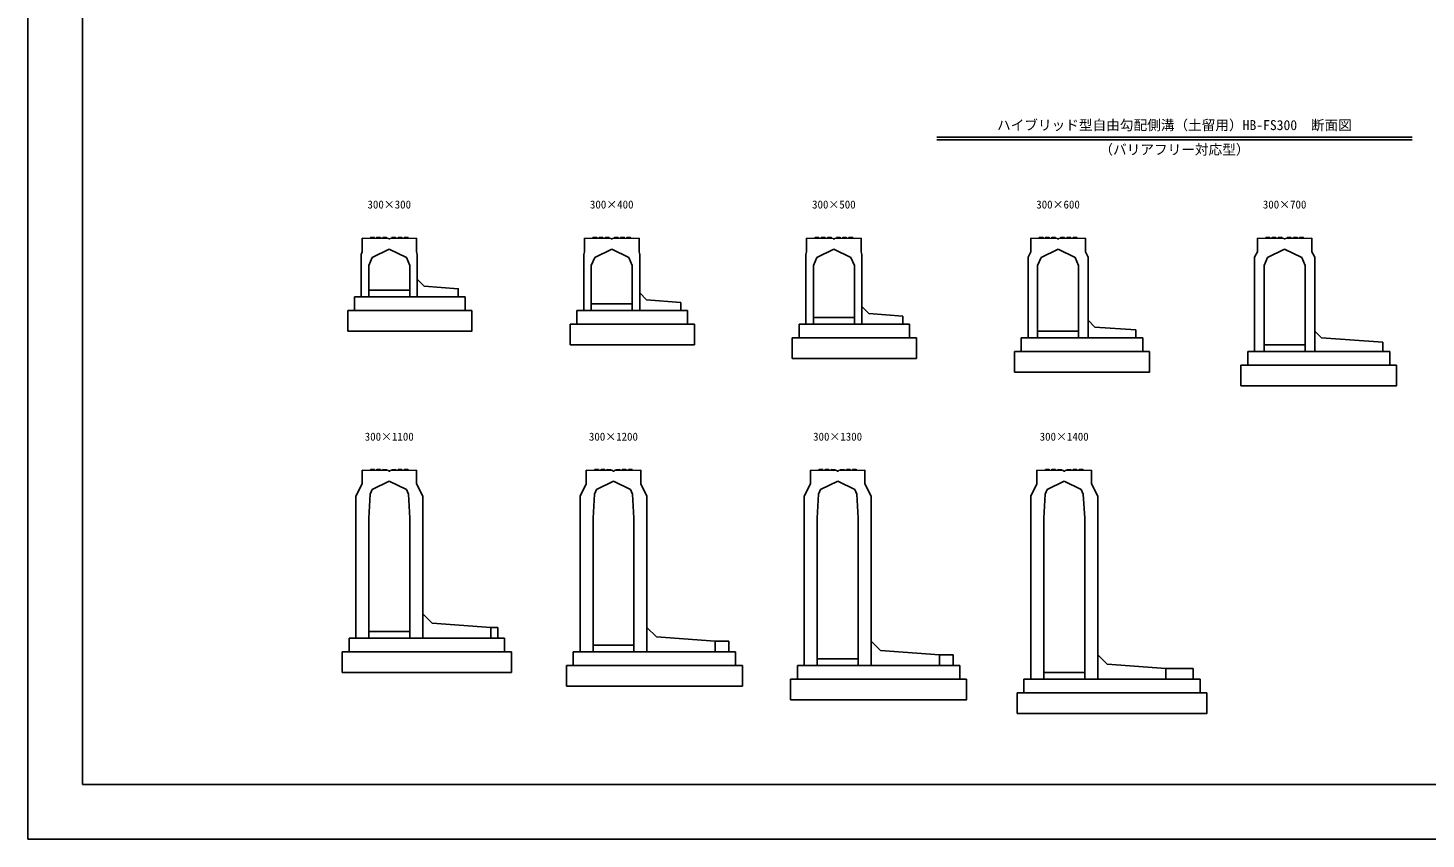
# Model space of a CAD drawing. Units: millimetres, scale not verified. Extents: x -16800 to 16800, y -5940 to 5940.
# Drawn here: x -16800 to -6557, y -5940 to 0 of the extents above; entities that cross this region are included whole.
import ezdxf
from ezdxf.enums import TextEntityAlignment as Align

# ---------------------------------------------------------------- set-up
doc = ezdxf.new("R2010")
doc.units = ezdxf.units.MM
doc.header["$LTSCALE"] = 20
for name, color, linetype, lineweight in [('0-1_Defpoints', 5, 'Continuous', 25), ('0-2_HATCH', 6, 'Continuous', 25), ('0-5_OUTLINE', 3, 'Continuous', 25), ('0-6_TXT', 7, 'Continuous', 25), ('0-7_WAKU', 3, 'Continuous', 25)]:
    doc.layers.add(name, color=color, linetype=linetype, lineweight=lineweight)
doc.styles.add('ＭＳ ゴシック', font='')
doc.styles.get('ＭＳ ゴシック').set_extended_font_data('MS Gothic')

msp = doc.modelspace()

# ---------------------------------------------------------------- linework, layer by layer
at = {"layer": '0-1_Defpoints'}
msp.add_lwpolyline([(-16800, -5940), (0, -5940), (0, 5940), (-16800, 5940)], close=True, dxfattribs=at)
at = {"layer": '0-2_HATCH'}
for p, q in [((-14260.5, -1540.6), (-14262, -1534.09)), ((-14215.5, -1541.06), (-14217, -1534.55)), ((-14089.5, -1541.06), (-14088, -1534.55)), ((-14044.5, -1540.6), (-14043, -1534.09)), ((-12630.5, -1540.6), (-12632, -1534.09)), ((-12585.5, -1541.06), (-12587, -1534.55)), ((-12459.5, -1541.06), (-12458, -1534.55)), ((-12414.5, -1540.6), (-12413, -1534.09)), ((-11003, -1540.6), (-11004.5, -1534.09)), ((-10958, -1541.06), (-10959.5, -1534.55)), ((-10832, -1541.06), (-10830.5, -1534.55)), ((-10787, -1540.6), (-10785.5, -1534.09)), ((-9360.5, -1540.6), (-9362, -1534.09)), ((-9315.5, -1541.06), (-9317, -1534.55)), ((-9189.5, -1541.06), (-9188, -1534.55)), ((-9144.5, -1540.6), (-9143, -1534.09)), ((-7700.5, -1540.6), (-7702, -1534.09)), ((-7655.5, -1541.06), (-7657, -1534.55)), ((-7529.5, -1541.06), (-7528, -1534.55)), ((-7484.5, -1540.6), (-7483, -1534.09)), ((-14260.5, -3240.6), (-14262, -3234.09)), ((-14215.5, -3241.06), (-14217, -3234.55)), ((-14089.5, -3241.06), (-14088, -3234.55)), ((-14044.5, -3240.6), (-14043, -3234.09)), ((-12618, -3240.6), (-12619.5, -3234.09)), ((-12573, -3241.06), (-12574.5, -3234.55)), ((-12447, -3241.06), (-12445.5, -3234.55)), ((-12402, -3240.6), (-12400.5, -3234.09)), ((-10975.5, -3240.6), (-10977, -3234.09)), ((-10930.5, -3241.06), (-10932, -3234.55)), ((-10804.5, -3241.06), (-10803, -3234.55)), ((-10759.5, -3240.6), (-10758, -3234.09)), ((-9315.5, -3240.6), (-9317, -3234.09)), ((-9270.5, -3241.06), (-9272, -3234.55)), ((-9144.5, -3241.06), (-9143, -3234.55)), ((-9099.5, -3240.6), (-9098, -3234.09))]:
    msp.add_line(p, q, dxfattribs=at)
for points in [[(-14261.95, -1534.09), (-14288.95, -1533.81), (-14290.5, -1540.3)], [(-14216.95, -1534.55), (-14243.95, -1534.27), (-14245.5, -1540.76)], [(-14170.5, -1541.52), (-14171.95, -1535.01), (-14198.95, -1534.73), (-14200.5, -1541.22)], [(-14134.5, -1541.52), (-14133.05, -1535.01), (-14106.05, -1534.73), (-14104.5, -1541.22)], [(-14088.05, -1534.55), (-14061.05, -1534.27), (-14059.5, -1540.76)], [(-14043.05, -1534.09), (-14016.05, -1533.81), (-14014.5, -1540.3)], [(-12631.95, -1534.09), (-12658.95, -1533.81), (-12660.5, -1540.3)], [(-12586.95, -1534.55), (-12613.95, -1534.27), (-12615.5, -1540.76)], [(-12540.5, -1541.52), (-12541.95, -1535.01), (-12568.95, -1534.73), (-12570.5, -1541.22)], [(-12504.5, -1541.52), (-12503.05, -1535.01), (-12476.05, -1534.73), (-12474.5, -1541.22)], [(-12458.05, -1534.55), (-12431.05, -1534.27), (-12429.5, -1540.76)], [(-12413.05, -1534.09), (-12386.05, -1533.81), (-12384.5, -1540.3)], [(-11004.45, -1534.09), (-11031.45, -1533.81), (-11033, -1540.3)], [(-10959.45, -1534.55), (-10986.45, -1534.27), (-10988, -1540.76)], [(-10913, -1541.52), (-10914.45, -1535.01), (-10941.45, -1534.73), (-10943, -1541.22)], [(-10877, -1541.52), (-10875.55, -1535.01), (-10848.55, -1534.73), (-10847, -1541.22)], [(-10830.55, -1534.55), (-10803.55, -1534.27), (-10802, -1540.76)], [(-10785.55, -1534.09), (-10758.55, -1533.81), (-10757, -1540.3)], [(-9361.95, -1534.09), (-9388.95, -1533.81), (-9390.5, -1540.3)], [(-9316.95, -1534.55), (-9343.95, -1534.27), (-9345.5, -1540.76)], [(-9270.5, -1541.52), (-9271.95, -1535.01), (-9298.95, -1534.73), (-9300.5, -1541.22)], [(-9234.5, -1541.52), (-9233.05, -1535.01), (-9206.05, -1534.73), (-9204.5, -1541.22)], [(-9188.05, -1534.55), (-9161.05, -1534.27), (-9159.5, -1540.76)], [(-9143.05, -1534.09), (-9116.05, -1533.81), (-9114.5, -1540.3)], [(-7701.95, -1534.09), (-7728.95, -1533.81), (-7730.5, -1540.3)], [(-7656.95, -1534.55), (-7683.95, -1534.27), (-7685.5, -1540.76)], [(-7610.5, -1541.52), (-7611.95, -1535.01), (-7638.95, -1534.73), (-7640.5, -1541.22)], [(-7574.5, -1541.52), (-7573.05, -1535.01), (-7546.05, -1534.73), (-7544.5, -1541.22)], [(-7528.05, -1534.55), (-7501.05, -1534.27), (-7499.5, -1540.76)], [(-7483.05, -1534.09), (-7456.05, -1533.81), (-7454.5, -1540.3)], [(-14261.95, -3234.09), (-14288.95, -3233.81), (-14290.5, -3240.3)], [(-14216.95, -3234.55), (-14243.95, -3234.27), (-14245.5, -3240.76)], [(-14170.5, -3241.52), (-14171.95, -3235.01), (-14198.95, -3234.73), (-14200.5, -3241.22)], [(-14134.5, -3241.52), (-14133.05, -3235.01), (-14106.05, -3234.73), (-14104.5, -3241.22)], [(-14088.05, -3234.55), (-14061.05, -3234.27), (-14059.5, -3240.76)], [(-14043.05, -3234.09), (-14016.05, -3233.81), (-14014.5, -3240.3)], [(-12619.45, -3234.09), (-12646.45, -3233.81), (-12648, -3240.3)], [(-12574.45, -3234.55), (-12601.45, -3234.27), (-12603, -3240.76)], [(-12528, -3241.52), (-12529.45, -3235.01), (-12556.45, -3234.73), (-12558, -3241.22)], [(-12492, -3241.52), (-12490.55, -3235.01), (-12463.55, -3234.73), (-12462, -3241.22)], [(-12445.55, -3234.55), (-12418.55, -3234.27), (-12417, -3240.76)], [(-12400.55, -3234.09), (-12373.55, -3233.81), (-12372, -3240.3)], [(-10976.95, -3234.09), (-11003.95, -3233.81), (-11005.5, -3240.3)], [(-10931.95, -3234.55), (-10958.95, -3234.27), (-10960.5, -3240.76)], [(-10885.5, -3241.52), (-10886.95, -3235.01), (-10913.95, -3234.73), (-10915.5, -3241.22)], [(-10849.5, -3241.52), (-10848.05, -3235.01), (-10821.05, -3234.73), (-10819.5, -3241.22)], [(-10803.05, -3234.55), (-10776.05, -3234.27), (-10774.5, -3240.76)], [(-10758.05, -3234.09), (-10731.05, -3233.81), (-10729.5, -3240.3)], [(-9316.95, -3234.09), (-9343.95, -3233.81), (-9345.5, -3240.3)], [(-9271.95, -3234.55), (-9298.95, -3234.27), (-9300.5, -3240.76)], [(-9225.5, -3241.52), (-9226.95, -3235.01), (-9253.95, -3234.73), (-9255.5, -3241.22)], [(-9189.5, -3241.52), (-9188.05, -3235.01), (-9161.05, -3234.73), (-9159.5, -3241.22)], [(-9143.05, -3234.55), (-9116.05, -3234.27), (-9114.5, -3240.76)], [(-9098.05, -3234.09), (-9071.05, -3233.81), (-9069.5, -3240.3)]]:
    msp.add_lwpolyline(points, dxfattribs=at)
at = {"layer": '0-5_OUTLINE'}
for p, q in [((-14352.5, -1539.64), (-14352.5, -1639.64)), ((-14352.5, -1539.64), (-14158.49, -1541.58)), ((-14277.36, -1680.28), (-14152.5, -1620.14)), ((-14157, -1544.84), (-14158.5, -1541.58)), ((-14157, -1544.84), (-14148, -1544.84)), ((-14027.7, -1680.14), (-14152.5, -1620.14)), ((-14148, -1544.84), (-14146.5, -1541.58)), ((-13952.5, -1539.64), (-14146.5, -1541.58)), ((-13952.5, -1539.64), (-13952.5, -1640.14)), ((-12722.5, -1539.64), (-12722.5, -1639.64)), ((-12722.5, -1539.64), (-12528.49, -1541.58)), ((-12647.36, -1680.28), (-12522.5, -1620.14)), ((-12527, -1544.84), (-12528.5, -1541.58)), ((-12397.7, -1680.14), (-12522.5, -1620.14)), ((-12322.5, -1539.64), (-12516.5, -1541.58)), ((-12322.5, -1539.64), (-12322.5, -1640.14)), ((-11095, -1539.64), (-11095, -1639.64)), ((-11095, -1539.64), (-10900.99, -1541.58)), ((-11019.86, -1680.28), (-10895, -1620.14)), ((-10899.5, -1544.84), (-10901, -1541.58)), ((-10770.2, -1680.14), (-10895, -1620.14)), ((-10695, -1539.64), (-10889, -1541.58)), ((-10695, -1539.64), (-10695, -1639.64)), ((-9452.5, -1539.64), (-9258.49, -1541.58)), ((-9452.5, -1539.64), (-9452.5, -1639.64)), ((-9377.35, -1680.28), (-9252.5, -1620.14)), ((-9257, -1544.84), (-9258.5, -1541.58)), ((-9257, -1544.84), (-9248, -1544.84)), ((-9127.7, -1680.14), (-9252.5, -1620.14)), ((-9248, -1544.84), (-9246.5, -1541.58)), ((-9052.5, -1539.64), (-9246.5, -1541.58)), ((-9052.5, -1539.64), (-9052.5, -1639.64)), ((-7792.5, -1539.64), (-7598.49, -1541.58)), ((-7792.5, -1539.64), (-7792.5, -1639.64)), ((-7717.36, -1680.28), (-7592.5, -1620.14)), ((-7597, -1544.84), (-7598.5, -1541.58)), ((-7597, -1544.84), (-7588, -1544.84)), ((-7467.7, -1680.14), (-7592.5, -1620.14)), ((-7588, -1544.84), (-7586.5, -1541.58)), ((-7586.5, -1541.58), (-7392.5, -1539.64)), ((-7392.5, -1539.64), (-7392.5, -1639.64)), ((-14357.5, -1660.14), (-14352.5, -1639.64)), ((-14357.5, -1660.14), (-14357.5, -1970.14)), ((-14277.36, -1680.28), (-14302.5, -1740.14)), ((-14302.5, -1740.14), (-14302.5, -1970.14)), ((-14027.7, -1680.14), (-14002.5, -1740.14)), ((-14002.5, -1740.14), (-14002.5, -1970.14)), ((-13947.5, -1660.14), (-13952.5, -1640.14)), ((-13947.5, -1660.14), (-13947.5, -1970.14)), ((-12727.5, -1659.64), (-12722.5, -1640.14)), ((-12727.5, -1659.64), (-12727.5, -2070.14)), ((-12647.36, -1680.28), (-12672.5, -1740.14)), ((-12672.5, -1740.14), (-12672.5, -2070.14)), ((-12397.7, -1680.14), (-12372.5, -1740.14)), ((-12372.5, -1740.14), (-12372.5, -2070.14)), ((-12317.5, -1659.64), (-12322.5, -1640.14)), ((-12317.5, -1659.64), (-12317.5, -2070.14)), ((-11100, -1659.64), (-11095, -1639.64)), ((-11100, -1659.64), (-11100, -2170.14)), ((-11019.86, -1680.28), (-11045, -1740.14)), ((-11045, -1740.14), (-11045, -2170.14)), ((-10770.2, -1680.14), (-10745, -1740.14)), ((-10745, -1740.14), (-10745, -2170.14)), ((-10690, -1659.64), (-10695, -1639.64)), ((-10690, -1659.64), (-10690, -2170.14)), ((-9452.5, -1639.64), (-9472.5, -1679.64)), ((-9472.5, -1679.64), (-9472.5, -2270.14)), ((-9377.35, -1680.28), (-9402.5, -1740.14)), ((-9402.5, -1740.14), (-9402.5, -2270.14)), ((-9127.7, -1680.14), (-9102.5, -1740.14)), ((-9102.5, -1740.14), (-9102.5, -2270.14)), ((-9032.5, -1679.64), (-9052.5, -1639.64)), ((-9032.5, -1679.64), (-9032.5, -2270.14)), ((-7792.5, -1639.64), (-7812.5, -1679.64)), ((-7812.5, -1679.64), (-7812.5, -2370.14)), ((-7717.36, -1680.28), (-7742.5, -1740.14)), ((-7742.5, -1740.14), (-7742.5, -2370.14)), ((-7467.7, -1680.14), (-7442.5, -1740.14)), ((-7442.5, -1740.14), (-7442.5, -2370.14)), ((-7372.5, -1679.64), (-7392.5, -1639.64)), ((-7372.5, -1679.64), (-7372.5, -2370.14)), ((-13947.5, -1840.14), (-13897.5, -1890.14)), ((-14002.5, -1920.14), (-14302.5, -1920.14)), ((-12317.5, -1940.14), (-12267.5, -1990.14)), ((-13597.5, -1970.14), (-14407.5, -1970.14)), ((-14407.5, -2070.14), (-14407.5, -1970.14)), ((-14357.5, -1970.14), (-14302.5, -1970.14)), ((-14002.5, -1970.14), (-13647.5, -1970.14)), ((-13597.5, -1970.14), (-13597.5, -2070.14)), ((-12372.5, -2020.14), (-12672.5, -2020.14)), ((-12267.5, -1990.14), (-12017.5, -2010.14)), ((-12017.5, -2010.14), (-12017.5, -2070.14)), ((-10690, -2040.14), (-10640, -2090.14)), ((-13547.5, -2070.14), (-14457.5, -2070.14)), ((-14457.5, -2070.14), (-14457.5, -2220.14)), ((-11967.5, -2070.14), (-12777.5, -2070.14)), ((-12777.5, -2170.14), (-12777.5, -2070.14)), ((-12727.5, -2070.14), (-12672.5, -2070.14)), ((-12372.5, -2070.14), (-12017.5, -2070.14)), ((-11967.5, -2070.14), (-11967.5, -2170.14)), ((-10745, -2120.14), (-11045, -2120.14)), ((-10640, -2090.14), (-10390, -2110.14)), ((-10390, -2110.14), (-10390, -2170.14)), ((-8982.5, -2190.14), (-9032.5, -2140.14)), ((-11917.5, -2170.14), (-12827.5, -2170.14)), ((-12827.5, -2170.14), (-12827.5, -2320.14)), ((-10340, -2170.14), (-11150, -2170.14)), ((-11150, -2270.14), (-11150, -2170.14)), ((-11100, -2170.14), (-11045, -2170.14)), ((-10745, -2170.14), (-10390, -2170.14)), ((-10340, -2170.14), (-10340, -2270.14)), ((-9102.5, -2220.14), (-9402.5, -2220.14)), ((-8982.5, -2190.14), (-8682.5, -2210.14)), ((-8682.5, -2210.14), (-8682.5, -2270.14)), ((-10290, -2270.14), (-11200, -2270.14)), ((-11200, -2270.14), (-11200, -2420.14)), ((-8632.5, -2270.14), (-9522.5, -2270.14)), ((-9522.5, -2370.14), (-9522.5, -2270.14)), ((-9472.5, -2270.14), (-9402.5, -2270.14)), ((-8682.5, -2270.14), (-9102.5, -2270.14)), ((-8632.5, -2270.14), (-8632.5, -2370.14)), ((-7442.5, -2320.14), (-7742.5, -2320.14)), ((-6872.5, -2300.14), (-6872.5, -2370.14)), ((-8582.5, -2370.14), (-9572.5, -2370.14)), ((-9572.5, -2370.14), (-9572.5, -2520.14)), ((-6822.5, -2370.14), (-7862.5, -2370.14)), ((-7862.5, -2470.14), (-7862.5, -2370.14)), ((-7812.5, -2370.14), (-7742.5, -2370.14)), ((-6872.5, -2370.14), (-7442.5, -2370.14)), ((-6822.5, -2370.14), (-6822.5, -2470.14)), ((-6772.5, -2470.14), (-7912.5, -2470.14)), ((-7912.5, -2470.14), (-7912.5, -2620.14)), ((-14352.5, -3239.64), (-14352.5, -3339.64)), ((-14352.5, -3239.64), (-14158.49, -3241.58)), ((-14157, -3244.84), (-14158.5, -3241.58)), ((-14157, -3244.84), (-14148, -3244.84)), ((-14148, -3244.84), (-14146.5, -3241.58)), ((-13952.5, -3239.64), (-14146.5, -3241.58)), ((-13952.5, -3239.64), (-13952.5, -3339.64)), ((-12710, -3239.64), (-12515.99, -3241.58)), ((-12710, -3239.64), (-12710, -3339.64)), ((-12514.5, -3244.84), (-12516, -3241.58)), ((-12514.5, -3244.84), (-12505.5, -3244.84)), ((-12505.5, -3244.84), (-12504, -3241.58)), ((-12310, -3239.64), (-12504, -3241.58)), ((-12310, -3239.64), (-12310, -3339.64)), ((-11067.5, -3239.64), (-11067.5, -3339.64)), ((-11067.5, -3239.64), (-10873.49, -3241.58)), ((-10872, -3244.84), (-10873.5, -3241.58)), ((-10872, -3244.84), (-10863, -3244.84)), ((-10863, -3244.84), (-10861.5, -3241.58)), ((-10861.5, -3241.58), (-10667.5, -3239.64)), ((-10667.5, -3239.64), (-10667.5, -3339.64)), ((-9407.5, -3239.64), (-9407.5, -3339.64)), ((-9407.5, -3239.64), (-9213.49, -3241.58)), ((-9212, -3244.84), (-9213.5, -3241.58)), ((-9212, -3244.84), (-9203, -3244.84)), ((-9203, -3244.84), (-9201.5, -3241.58)), ((-9007.5, -3239.64), (-9201.5, -3241.58)), ((-9007.5, -3239.64), (-9007.5, -3339.64)), ((-14352.5, -3339.64), (-14397.5, -3429.64)), ((-14277.36, -3380.28), (-14292, -3415.14)), ((-14277.36, -3380.28), (-14152.5, -3320.14)), ((-14027.7, -3380.14), (-14152.5, -3320.14)), ((-13907.5, -3429.64), (-13952.5, -3339.64)), ((-12710, -3339.64), (-12755, -3429.64)), ((-12634.86, -3380.28), (-12649.5, -3415.14)), ((-12634.86, -3380.28), (-12510, -3320.14)), ((-12385.2, -3380.14), (-12510, -3320.14)), ((-12385.2, -3380.14), (-12370.5, -3415.14)), ((-12265, -3429.64), (-12310, -3339.64)), ((-11067.5, -3339.64), (-11112.5, -3429.64)), ((-10992.35, -3380.28), (-11007, -3415.14)), ((-10992.35, -3380.28), (-10867.5, -3320.14)), ((-10742.7, -3380.14), (-10867.5, -3320.14)), ((-10742.7, -3380.14), (-10728, -3415.14)), ((-10622.5, -3429.64), (-10667.5, -3339.64)), ((-9407.5, -3339.64), (-9452.5, -3429.64)), ((-9332.36, -3380.28), (-9347, -3415.14)), ((-9332.36, -3380.28), (-9207.5, -3320.14)), ((-9082.7, -3380.14), (-9207.5, -3320.14)), ((-9082.7, -3380.14), (-9068, -3415.14)), ((-8962.5, -3429.64), (-9007.5, -3339.64)), ((-14397.5, -3429.64), (-14397.5, -4470.14)), ((-14302.5, -3590.14), (-14292, -3415.14)), ((-13907.5, -3429.64), (-13907.5, -4470.14)), ((-12755, -3429.64), (-12755, -4570.14)), ((-12649.5, -3415.14), (-12660, -3590.14)), ((-12360, -3590.14), (-12370.5, -3415.14)), ((-12265, -3429.64), (-12265, -4570.14)), ((-11112.5, -3429.64), (-11112.5, -4670.14)), ((-11017.5, -3590.14), (-11007, -3415.14)), ((-10728, -3415.14), (-10717.5, -3590.14)), ((-10622.5, -3429.64), (-10622.5, -4670.14)), ((-9452.5, -3429.64), (-9452.5, -4770.14)), ((-9347, -3415.14), (-9357.5, -3590.14)), ((-9057.5, -3590.14), (-9068, -3415.14)), ((-8962.5, -3429.64), (-8962.5, -4770.14)), ((-14302.5, -3590.14), (-14302.5, -4470.14)), ((-12660, -3590.14), (-12660, -4570.14)), ((-12360, -3590.14), (-12360, -4570.14)), ((-11017.5, -3590.14), (-11017.5, -4670.14)), ((-10717.5, -3590.14), (-10717.5, -4670.14)), ((-9357.5, -3590.14), (-9357.5, -4770.14)), ((-9057.5, -3590.14), (-9057.5, -4770.14)), ((-13837.5, -4360.14), (-13907.5, -4290.14)), ((-13837.5, -4360.14), (-13407.5, -4390.14)), ((-13407.5, -4390.14), (-13407.5, -4470.13)), ((-13357.5, -4390.14), (-13407.5, -4390.14)), ((-13357.5, -4470.14), (-13357.5, -4390.14)), ((-12195, -4460.14), (-12265, -4390.14)), ((-13307.5, -4470.14), (-14447.5, -4470.14)), ((-14447.5, -4570.14), (-14447.5, -4470.14)), ((-14397.5, -4470.14), (-14302.5, -4470.14)), ((-14002.5, -4420.14), (-14302.5, -4420.14)), ((-13357.5, -4470.14), (-14002.5, -4470.14)), ((-13307.5, -4470.14), (-13307.5, -4570.14)), ((-12195, -4460.14), (-11765, -4490.14)), ((-11765, -4490.14), (-11765, -4570.13)), ((-11665, -4490.14), (-11765, -4490.14)), ((-11665, -4570.14), (-11665, -4490.14)), ((-10552.5, -4560.14), (-10622.5, -4490.14)), ((-13257.5, -4570.14), (-14497.5, -4570.14)), ((-14497.5, -4570.14), (-14497.5, -4720.14)), ((-11615, -4570.14), (-12805, -4570.14)), ((-12805, -4670.14), (-12805, -4570.14)), ((-12755, -4570.14), (-12660, -4570.14)), ((-12360, -4520.14), (-12660, -4520.14)), ((-11665, -4570.14), (-12360, -4570.14)), ((-11615, -4570.14), (-11615, -4670.14)), ((-10552.5, -4560.14), (-10122.5, -4590.14)), ((-10122.5, -4590.14), (-10122.5, -4670.13)), ((-10022.5, -4590.14), (-10122.5, -4590.14)), ((-10022.5, -4590.14), (-10022.5, -4670.14)), ((-8892.5, -4660.14), (-8962.5, -4590.14)), ((-11565, -4670.14), (-12855, -4670.14)), ((-12855, -4670.14), (-12855, -4820.14)), ((-9972.5, -4670.14), (-11162.5, -4670.14)), ((-11162.5, -4770.14), (-11162.5, -4670.14)), ((-11112.5, -4670.14), (-11017.5, -4670.14)), ((-10717.5, -4620.14), (-11017.5, -4620.14)), ((-10022.5, -4670.14), (-10717.5, -4670.14)), ((-9972.5, -4670.14), (-9972.5, -4770.14)), ((-8892.5, -4660.14), (-8462.5, -4690.14)), ((-8462.5, -4690.14), (-8462.5, -4770.13)), ((-8262.5, -4690.14), (-8462.5, -4690.14)), ((-8262.5, -4690.14), (-8262.5, -4770.14)), ((-9922.5, -4770.14), (-11212.5, -4770.14)), ((-11212.5, -4770.14), (-11212.5, -4920.14)), ((-8212.5, -4770.14), (-9502.5, -4770.14)), ((-9502.5, -4870.14), (-9502.5, -4770.14)), ((-9452.5, -4770.14), (-9357.5, -4770.14)), ((-9057.5, -4720.14), (-9357.5, -4720.14)), ((-8262.5, -4770.14), (-9057.5, -4770.14)), ((-8212.5, -4770.14), (-8212.5, -4870.14)), ((-8162.5, -4870.14), (-9552.5, -4870.14)), ((-9552.5, -4870.14), (-9552.5, -5020.14))]:
    msp.add_line(p, q, dxfattribs=at)
for points in [[(-12527, -1544.84), (-12518, -1544.84), (-12516.5, -1541.58)], [(-10899.5, -1544.84), (-10890.5, -1544.84), (-10889, -1541.58)], [(-13897.5, -1890.14), (-13647.5, -1910.14), (-13647.5, -1970.14)], [(-14457.5, -2220.14), (-13547.5, -2220.14), (-13547.5, -2070.14)], [(-12827.5, -2320.14), (-11917.5, -2320.14), (-11917.5, -2170.14)], [(-6872.5, -2300.14), (-7322.5, -2270.14), (-7372.5, -2220.14)], [(-11200, -2420.14), (-10290, -2420.14), (-10290, -2270.14)], [(-9572.5, -2520.14), (-8582.5, -2520.14), (-8582.5, -2370.14)], [(-7912.5, -2620.14), (-6772.5, -2620.14), (-6772.5, -2470.14)], [(-14027.7, -3380.14), (-14013, -3415.14), (-14002.5, -3590.14), (-14002.5, -4470.14)], [(-14497.5, -4720.14), (-13257.5, -4720.14), (-13257.5, -4570.14)], [(-12855, -4820.14), (-11565, -4820.14), (-11565, -4670.14)], [(-11212.5, -4920.14), (-9922.5, -4920.14), (-9922.5, -4770.14)], [(-9552.5, -5020.14), (-8162.5, -5020.14), (-8162.5, -4870.14)]]:
    msp.add_lwpolyline(points, dxfattribs=at)
at = {"layer": '0-6_TXT'}
for p, q in [((-10140.75, -800), (-6659.25, -800)), ((-10140.75, -819.2), (-6659.25, -819.2))]:
    msp.add_line(p, q, dxfattribs=at)
at = {"layer": '0-7_WAKU'}
msp.add_lwpolyline([(-16400, -5540), (-400, -5540), (-400, 5540), (-16400, 5540)], close=True, dxfattribs=at)

# ---------------------------------------------------------------- texts
at = {"layer": '0-6_TXT', "style": 'ＭＳ ゴシック'}
for s, height, p in [('ハイブリッド型自由勾配側溝（土留用）HB-FS300\u3000断面図', 73.31, (-9700, -770)), ('（バリアフリー対応型）', 73.31, (-8950, -949.2)), ('300×300', 58.65, (-14312.5, -1340)), ('300×400', 58.65, (-12682.5, -1340)), ('300×500', 58.65, (-11055, -1340)), ('300×600', 58.65, (-9412.5, -1340)), ('300×700', 58.65, (-7752.5, -1340)), ('300×1100', 58.65, (-14332.5, -3040)), ('300×1200', 58.65, (-12690, -3040)), ('300×1300', 58.65, (-11047.5, -3040)), ('300×1400', 58.65, (-9387.5, -3040))]:
    msp.add_text(s, height=height, dxfattribs=at).set_placement(p, align=Align.BOTTOM_LEFT)

doc.saveas('drawing.dxf')
